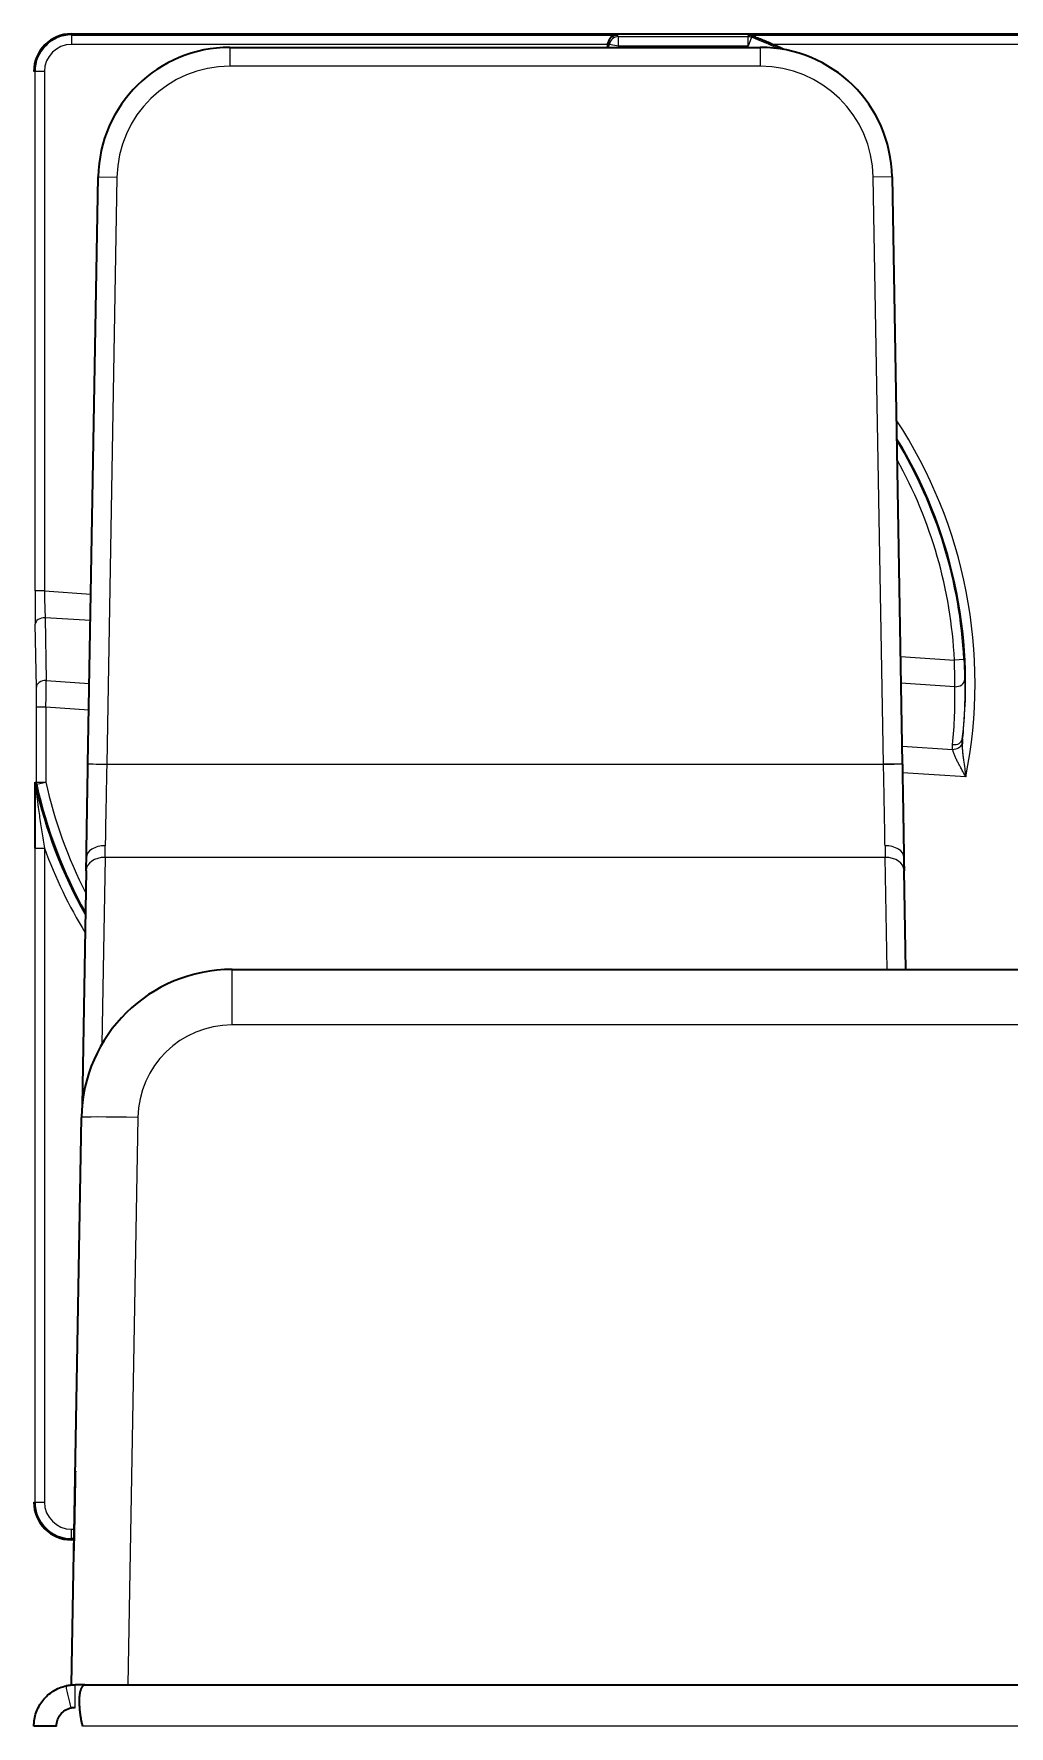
# Model space of a CAD drawing. Header units: inches. Extents: x -1096 to 3103, y -191 to 3207.
# Drawn here: x 1260.6 to 1312.4, y 3047.9 to 3137.8 of the extents above; entities that cross this region are included whole.
import ezdxf

# ---------------------------------------------------------------- set-up
doc = ezdxf.new("R2010")
doc.units = ezdxf.units.IN

msp = doc.modelspace()

# ---------------------------------------------------------------- linework, layer by layer
at = {"lineweight": 35}
for p, q in [((1262.606, 3137.841), (1399.778, 3137.841)), ((1262.606, 3137.841), (1399.778, 3137.841)), ((1271.02, 3137.123), (1299.192, 3137.123)), ((1291.09, 3137.279), (1291.063, 3137.123)), ((1263.478, 3099.058), (1264.022, 3130.246)), ((1306.19, 3130.246), (1306.734, 3099.058)), ((1263.386, 3093.401), (1263.168, 3080.907)), ((1306.918, 3088.14), (1306.826, 3093.401)), ((1271.131, 3088.141), (1785.081, 3088.141)), ((1262.606, 3050.141), (1263.132, 3080.28)), ((1262.741, 3057.841), (1262.606, 3057.841)), ((1262.741, 3057.841), (1262.606, 3057.841)), ((1262.658, 3050.141), (1262.606, 3050.141)), ((1263.306, 3050.141), (1262.806, 3050.141))]:
    msp.add_line(p, q, dxfattribs=at)
at = {"lineweight": 13}
for p, q in [((1262.606, 3137.841), (1262.606, 3137.779)), ((1262.606, 3137.779), (1262.606, 3137.279)), ((1262.606, 3137.779), (1291.589, 3137.779)), ((1291.589, 3137.779), (1291.663, 3137.692)), ((1291.663, 3137.692), (1298.544, 3137.692)), ((1291.663, 3137.192), (1291.663, 3137.692)), ((1298.544, 3137.192), (1298.544, 3137.692)), ((1298.729, 3137.657), (1298.544, 3137.192)), ((1298.561, 3137.779), (1399.778, 3137.779)), ((1291.09, 3137.279), (1262.606, 3137.279)), ((1271.02, 3137.123), (1271.02, 3136.123)), ((1291.17, 3137.279), (1291.104, 3137.358)), ((1291.143, 3137.123), (1291.17, 3137.279)), ((1291.663, 3137.192), (1291.17, 3137.279)), ((1291.663, 3137.192), (1291.65, 3137.123)), ((1298.544, 3137.192), (1291.663, 3137.192)), ((1299.192, 3137.123), (1299.192, 3136.123)), ((1399.778, 3137.279), (1299.842, 3137.279)), ((1260.667, 3135.841), (1260.606, 3135.841)), ((1261.167, 3135.841), (1260.667, 3135.841)), ((1260.667, 3108.245), (1260.667, 3135.841)), ((1261.167, 3135.841), (1261.167, 3108.245)), ((1299.192, 3136.123), (1271.02, 3136.123)), ((1264.022, 3130.246), (1265.022, 3130.229)), ((1265.022, 3130.229), (1264.477, 3099.04)), ((1306.19, 3130.246), (1305.19, 3130.229)), ((1305.735, 3099.04), (1305.19, 3130.229)), ((1261.167, 3108.245), (1260.667, 3108.245)), ((1261.167, 3108.245), (1263.635, 3108.083)), ((1260.738, 3103.133), (1260.68, 3106.473)), ((1263.61, 3106.668), (1261.203, 3106.826)), ((1261.203, 3106.826), (1261.261, 3103.486)), ((1306.635, 3104.764), (1309.505, 3104.576)), ((1310.004, 3104.601), (1309.505, 3104.576)), ((1261.261, 3103.486), (1263.552, 3103.336)), ((1309.52, 3103.158), (1306.66, 3103.345)), ((1260.746, 3098.095), (1260.746, 3102.07)), ((1261.246, 3102.07), (1260.746, 3102.07)), ((1261.246, 3102.07), (1261.246, 3098.095)), ((1263.528, 3101.92), (1261.246, 3102.07)), ((1306.718, 3100.006), (1309.407, 3099.83)), ((1263.477, 3099.058), (1264.477, 3099.04)), ((1264.477, 3099.04), (1305.735, 3099.04)), ((1306.735, 3099.058), (1305.735, 3099.04)), ((1260.746, 3098.095), (1261.246, 3098.095)), ((1260.757, 3097.988), (1261.246, 3098.095)), ((1310.107, 3098.366), (1306.742, 3098.587)), ((1260.667, 3094.58), (1261.167, 3094.58)), ((1260.667, 3059.841), (1260.667, 3094.58)), ((1261.167, 3094.58), (1261.167, 3059.841)), ((1264.386, 3094.09), (1264.212, 3084.157)), ((1305.826, 3094.09), (1264.386, 3094.09)), ((1305.93, 3088.14), (1305.826, 3094.09)), ((1271.131, 3085.193), (1271.131, 3088.141)), ((1785.081, 3085.193), (1271.131, 3085.193)), ((1266.132, 3080.28), (1265.606, 3050.141)), ((1260.606, 3059.841), (1260.667, 3059.841)), ((1260.667, 3059.841), (1261.167, 3059.841)), ((1262.606, 3058.402), (1262.752, 3058.402)), ((1262.606, 3057.902), (1262.606, 3058.402)), ((1262.606, 3057.902), (1262.606, 3057.841)), ((1262.743, 3057.902), (1262.606, 3057.902))]:
    msp.add_line(p, q, dxfattribs=at)
at = {"lineweight": 35}
for centre, radius, start, end in [((1262.606, 3135.841), 2, 90, 180), ((1262.606, 3135.841), 2, 90, 180), ((1285.106, 3103.341), 37, 65.49837, 66.52956), ((1285.106, 3103.341), 24.991, 192.38353, 209.45449), ((1271.131, 3080.141), 8, 90, 179), ((1262.606, 3059.841), 2, 180, 270), ((1262.606, 3059.841), 2, 180, 270)]:
    msp.add_arc(centre, radius, start, end, dxfattribs=at)
at = {"lineweight": 13}
for centre, radius, start, end in [((1262.606, 3135.841), 1.939, 90, 180), ((1285.106, 3103.341), 36.921, 65.949, 68.348), ((1262.606, 3135.841), 1.439, 90, 180), ((1285.106, 3103.341), 25.491, 348.74742, 33.285), ((1285.106, 3103.341), 24.991, 353.18309, 31.42242), ((1285.106, 3103.341), 24.93, 2.8984, 31.18167), ((1285.106, 3103.341), 24.43, 2.8984, 29.10023), ((1285.106, 3103.341), 24.93, 192.39914, 209.21352), ((1285.106, 3103.341), 24.43, 192.39914, 207.13527), ((1285.106, 3103.341), 25.491, 200.09966, 211.31497), ((1271.131, 3080.193), 5, 90, 179), ((1262.606, 3059.841), 1.939, 180, 270), ((1262.606, 3059.841), 1.439, 180, 270)]:
    msp.add_arc(centre, radius, start, end, dxfattribs=at)
at = {"lineweight": 35}
for centre, major_axis, ratio, start_param, end_param in [((1291.589, 3137.279), (-0.212, -0.455), 0.977474, 3.586716, 4.982723), ((1271.022, 3130.122), (4.907, -4.994), 0.999786, 2.365071, 3.918115), ((1291.081, 3137.279), (-0.088, -0.5), 0.01719, 1.573828, 1.731163), ((1299.19, 3130.122), (-4.907, -4.994), 0.999786, 2.365071, 3.918115), ((1263.287, 3099.04), (0, -8), 0.017455, 0.785398, 0.903686), ((1306.925, 3099.04), (0, -8), 0.017455, 5.379499, 5.497787)]:
    msp.add_ellipse(centre, major_axis=major_axis, ratio=ratio, start_param=start_param, end_param=end_param, dxfattribs=at)
at = {"lineweight": 13}
for centre, major_axis, ratio, start_param, end_param in [((1291.663, 3137.192), (0.383, 0.321), 0.999741, 0.872792, 2.2688), ((1298.544, 3137.192), (-0.491, 0.094), 0.999842, 4.523469, 4.901309), ((1271.022, 3130.122), (4.207, -4.281), 0.999701, 2.365071, 3.918115), ((1299.19, 3130.122), (-4.207, -4.281), 0.999701, 2.365071, 3.918115), ((1260.711, 3108.242), (0, -2.505), 0.017418, 4.711247, 5.496645), ((1261.211, 3108.242), (0.033, -2.006), 0.02172, 4.710609, 5.496007), ((1261.18, 3106.473), (0.5, 0.009), 0.705891, 1.512249, 3.116951), ((1261.238, 3103.133), (0.5, 0.009), 0.705891, 1.512249, 3.116951), ((1261.22, 3102.072), (-0.033, -2.002), 0.013088, 1.570153, 2.355551), ((1309.543, 3103.51), (0.5, 0.012), 0.705678, 4.648943, 6.258551), ((1260.72, 3102.072), (0, -1.503), 0.017418, 1.569654, 2.355053), ((1285.055, 3102.561), (-1.601, -24.424), 0.999848, 1.534708, 1.660596), ((1309.424, 3100.434), (0.497, -0.051), 0.706877, 4.737901, 6.258509), ((1309.43, 3100.182), (0.495, 0.073), 0.699095, 4.56339, 5.899345), ((1264.477, 3099.022), (-1, 0.017), 0.00222, 4.712428, 6.300639), ((1305.735, 3099.022), (1, 0.017), 0.00222, 6.265732, 7.853943), ((1261.184, 3098.088), (-0.054, 0.497), 0.999846, 1.462746, 1.678847), ((1261.246, 3098.095), (0.054, -0.497), 0.999846, 4.604203, 4.820575), ((1264.397, 3094.09), (-1, 0.014), 0.618682, 4.720894, 6.305401), ((1264.287, 3099.04), (0, -7), 0.019949, 0.785398, 0.903686), ((1305.815, 3094.09), (1, 0.014), 0.618682, 6.260969, 7.845477), ((1305.925, 3099.04), (0, -7), 0.019949, 5.379499, 5.497787), ((1264.386, 3093.383), (-1, 0.017), 0.707053, 4.72473, 6.28318), ((1305.826, 3093.383), (1, 0.017), 0.707053, 0.000005, 1.558455), ((1266.132, 3080.228), (3, -0.052), 0.01745, 1.571101, 3.141593)]:
    msp.add_ellipse(centre, major_axis=major_axis, ratio=ratio, start_param=start_param, end_param=end_param, dxfattribs=at)
for points, knots in [([(1298.544, 3137.692), (1298.547, 3137.704), (1298.549, 3137.715), (1298.554, 3137.745), (1298.558, 3137.762), (1298.561, 3137.779)], [0, 0, 0, 0, 0.401809, 0.401809, 1, 1, 1, 1]), ([(1298.745, 3137.741), (1298.744, 3137.739), (1298.744, 3137.737), (1298.743, 3137.73), (1298.741, 3137.724), (1298.737, 3137.698), (1298.733, 3137.677), (1298.729, 3137.657)], [0, 0, 0, 0, 0.063878, 0.063878, 0.27147, 0.27147, 1, 1, 1, 1]), ([(1309.52, 3103.158), (1309.52, 3103.251), (1309.52, 3103.353), (1309.519, 3103.515), (1309.519, 3103.572), (1309.518, 3103.659), (1309.518, 3103.688), (1309.517, 3103.748), (1309.517, 3103.778), (1309.516, 3103.93), (1309.514, 3104.055), (1309.512, 3104.215), (1309.511, 3104.247), (1309.51, 3104.312), (1309.509, 3104.345), (1309.508, 3104.444), (1309.506, 3104.51), (1309.505, 3104.576)], [0, 0, 0, 0, 0.25, 0.25, 0.375, 0.375, 0.4375, 0.4375, 0.5, 0.5, 0.75, 0.75, 0.8125, 0.8125, 0.875, 0.875, 1, 1, 1, 1]), ([(1310.004, 3104.601), (1310.007, 3104.551), (1310.009, 3104.5), (1310.013, 3104.425), (1310.014, 3104.4), (1310.016, 3104.35), (1310.017, 3104.326), (1310.022, 3104.203), (1310.026, 3104.107), (1310.03, 3103.991), (1310.03, 3103.968), (1310.032, 3103.922), (1310.033, 3103.9), (1310.035, 3103.833), (1310.036, 3103.79), (1310.039, 3103.664), (1310.041, 3103.586), (1310.043, 3103.514)], [0, 0, 0, 0, 0.125, 0.125, 0.1875, 0.1875, 0.25, 0.25, 0.5, 0.5, 0.5625, 0.5625, 0.625, 0.625, 0.75, 0.75, 1, 1, 1, 1]), ([(1310.043, 3103.514), (1310.049, 3103.252), (1310.052, 3102.989), (1310.048, 3102.465), (1310.042, 3102.203), (1310.011, 3101.418), (1309.974, 3100.896), (1309.921, 3100.374)], [0, 0, 0, 0, 0.25, 0.25, 0.5, 0.5, 1, 1, 1, 1]), ([(1309.407, 3099.83), (1309.4, 3099.872), (1309.397, 3099.913), (1309.395, 3099.997), (1309.397, 3100.039), (1309.401, 3100.081)], [0, 0, 0, 0, 0.5, 0.5, 1, 1, 1, 1]), ([(1310.107, 3098.366), (1310.098, 3098.383), (1310.09, 3098.399), (1310.072, 3098.431), (1310.063, 3098.448), (1310.036, 3098.496), (1310.018, 3098.529), (1309.965, 3098.626), (1309.93, 3098.69), (1309.86, 3098.817), (1309.826, 3098.88), (1309.758, 3099.005), (1309.725, 3099.068), (1309.677, 3099.161), (1309.661, 3099.192), (1309.638, 3099.238), (1309.63, 3099.253), (1309.615, 3099.284), (1309.608, 3099.299), (1309.571, 3099.375), (1309.544, 3099.435), (1309.494, 3099.552), (1309.471, 3099.609), (1309.447, 3099.68), (1309.443, 3099.693), (1309.434, 3099.721), (1309.43, 3099.735), (1309.418, 3099.776), (1309.412, 3099.803), (1309.407, 3099.83)], [0, 0, 0, 0, 0.03125, 0.03125, 0.0625, 0.0625, 0.125, 0.125, 0.25, 0.25, 0.375, 0.375, 0.5, 0.5, 0.5625, 0.5625, 0.59375, 0.59375, 0.625, 0.625, 0.75, 0.75, 0.875, 0.875, 0.90625, 0.90625, 0.9375, 0.9375, 1, 1, 1, 1]), ([(1309.907, 3100.12), (1309.908, 3100.086), (1309.909, 3100.052), (1309.911, 3099.982), (1309.913, 3099.947), (1309.92, 3099.842), (1309.926, 3099.77), (1309.94, 3099.627), (1309.948, 3099.555), (1309.961, 3099.445), (1309.966, 3099.408), (1309.975, 3099.335), (1309.98, 3099.298), (1310.004, 3099.114), (1310.025, 3098.966), (1310.056, 3098.742), (1310.066, 3098.667), (1310.082, 3098.554), (1310.087, 3098.517), (1310.097, 3098.442), (1310.102, 3098.404), (1310.107, 3098.366)], [0, 0, 0, 0, 0.0625, 0.0625, 0.125, 0.125, 0.25, 0.25, 0.375, 0.375, 0.4375, 0.4375, 0.5, 0.5, 0.75, 0.75, 0.875, 0.875, 0.9375, 0.9375, 1, 1, 1, 1]), ([(1264.477, 3099.025), (1264.473, 3098.83), (1264.465, 3098.443), (1264.458, 3098.06), (1264.452, 3097.774), (1264.451, 3097.679), (1264.447, 3097.49), (1264.445, 3097.395), (1264.44, 3097.113), (1264.436, 3096.927), (1264.431, 3096.652), (1264.429, 3096.561), (1264.426, 3096.38), (1264.424, 3096.29), (1264.419, 3096.024), (1264.416, 3095.85), (1264.412, 3095.595), (1264.41, 3095.511), (1264.407, 3095.345), (1264.406, 3095.263), (1264.402, 3095.019), (1264.399, 3094.862), (1264.397, 3094.709)], [0, 0, 0, 0, 0.125, 0.25, 0.25, 0.3125, 0.3125, 0.375, 0.375, 0.5, 0.5, 0.5625, 0.5625, 0.625, 0.625, 0.75, 0.75, 0.8125, 0.8125, 0.875, 0.875, 1, 1, 1, 1]), ([(1305.815, 3094.709), (1305.813, 3094.862), (1305.81, 3095.019), (1305.806, 3095.263), (1305.805, 3095.345), (1305.802, 3095.511), (1305.8, 3095.595), (1305.796, 3095.85), (1305.793, 3096.024), (1305.788, 3096.29), (1305.786, 3096.38), (1305.783, 3096.561), (1305.781, 3096.652), (1305.776, 3096.927), (1305.772, 3097.113), (1305.765, 3097.489), (1305.762, 3097.679), (1305.754, 3098.06), (1305.747, 3098.443), (1305.739, 3098.83), (1305.735, 3099.025)], [0, 0, 0, 0, 0.125, 0.125, 0.1875, 0.1875, 0.25, 0.25, 0.375, 0.375, 0.4375, 0.4375, 0.5, 0.5, 0.625, 0.625, 0.75, 0.75, 0.875, 1, 1, 1, 1]), ([(1260.757, 3097.988), (1260.755, 3097.987), (1260.752, 3097.987), (1260.731, 3097.985), (1260.714, 3097.983), (1260.696, 3097.981)], [0, 0, 0, 0, 0.144585, 0.144585, 1, 1, 1, 1]), ([(1260.696, 3097.981), (1260.696, 3097.981), (1260.696, 3097.98), (1260.696, 3097.978), (1260.696, 3097.977), (1260.696, 3097.972), (1260.697, 3097.97), (1260.697, 3097.965), (1260.697, 3097.962), (1260.698, 3097.952), (1260.699, 3097.946), (1260.7, 3097.931), (1260.701, 3097.924), (1260.703, 3097.9), (1260.705, 3097.884), (1260.708, 3097.851), (1260.71, 3097.835), (1260.715, 3097.784), (1260.719, 3097.749), (1260.727, 3097.68), (1260.731, 3097.645), (1260.742, 3097.539), (1260.751, 3097.468), (1260.767, 3097.325), (1260.776, 3097.253), (1260.793, 3097.109), (1260.802, 3097.038), (1260.82, 3096.893), (1260.83, 3096.821), (1260.858, 3096.605), (1260.877, 3096.46), (1260.918, 3096.171), (1260.938, 3096.027), (1260.981, 3095.737), (1261.003, 3095.593), (1261.048, 3095.304), (1261.071, 3095.159), (1261.118, 3094.87), (1261.142, 3094.725), (1261.167, 3094.58)], [0, 0, 0, 0, 0.003819, 0.003819, 0.007726, 0.007726, 0.011632, 0.011632, 0.015539, 0.015539, 0.023352, 0.023352, 0.031165, 0.031165, 0.046791, 0.046791, 0.062418, 0.062418, 0.093671, 0.093671, 0.124923, 0.124923, 0.187429, 0.187429, 0.249934, 0.249934, 0.31244, 0.31244, 0.374945, 0.374945, 0.499956, 0.499956, 0.624967, 0.624967, 0.749978, 0.749978, 0.874989, 0.874989, 1, 1, 1, 1])]:
    msp.add_open_spline(points, degree=3, knots=knots, dxfattribs=at)
at = {"lineweight": 35}
for points, knots in [([(1298.745, 3137.741), (1298.715, 3137.753), (1298.684, 3137.763), (1298.638, 3137.772), (1298.623, 3137.775), (1298.6, 3137.777), (1298.592, 3137.778), (1298.577, 3137.779), (1298.569, 3137.779), (1298.561, 3137.779)], [0, 0, 0, 0, 0.5, 0.5, 0.75, 0.75, 0.875, 0.875, 1, 1, 1, 1]), ([(1299.842, 3137.279), (1299.746, 3137.321), (1299.651, 3137.362), (1299.508, 3137.423), (1299.461, 3137.443), (1299.367, 3137.483), (1299.319, 3137.503), (1299.226, 3137.542), (1299.179, 3137.561), (1299.086, 3137.6), (1299.04, 3137.619), (1298.95, 3137.656), (1298.906, 3137.674), (1298.843, 3137.701), (1298.822, 3137.709), (1298.782, 3137.726), (1298.763, 3137.733), (1298.745, 3137.741)], [0, 0, 0, 0, 0.25, 0.25, 0.375, 0.375, 0.5, 0.5, 0.625, 0.625, 0.75, 0.75, 0.875, 0.875, 0.9375, 0.9375, 1, 1, 1, 1]), ([(1263.397, 3094.09), (1263.397, 3094.134), (1263.398, 3094.179), (1263.399, 3094.268), (1263.401, 3094.402), (1263.403, 3094.54), (1263.406, 3094.726), (1263.407, 3094.821), (1263.41, 3095.012), (1263.412, 3095.108), (1263.416, 3095.4), (1263.419, 3095.6), (1263.424, 3095.905), (1263.426, 3096.008), (1263.429, 3096.215), (1263.431, 3096.32), (1263.436, 3096.635), (1263.44, 3096.848), (1263.445, 3097.172), (1263.447, 3097.28), (1263.451, 3097.498), (1263.453, 3097.606), (1263.458, 3097.934), (1263.462, 3098.154), (1263.468, 3098.485), (1263.471, 3098.651), (1263.473, 3098.817), (1263.475, 3098.928), (1263.476, 3098.984), (1263.477, 3099.04)], [0, 0, 0, 0, 0.03125, 0.03125, 0.0625, 0.125, 0.125, 0.1875, 0.1875, 0.25, 0.25, 0.375, 0.375, 0.4375, 0.4375, 0.5, 0.5, 0.625, 0.625, 0.6875, 0.6875, 0.75, 0.75, 0.875, 0.875, 0.9375, 0.96875, 0.96875, 1, 1, 1, 1]), ([(1306.735, 3099.04), (1306.735, 3099.033), (1306.735, 3099.026), (1306.735, 3099.012), (1306.736, 3098.991), (1306.736, 3098.942), (1306.738, 3098.845), (1306.742, 3098.651), (1306.744, 3098.485), (1306.75, 3098.154), (1306.754, 3097.934), (1306.759, 3097.607), (1306.761, 3097.498), (1306.765, 3097.28), (1306.767, 3097.172), (1306.772, 3096.848), (1306.776, 3096.635), (1306.781, 3096.32), (1306.783, 3096.215), (1306.786, 3096.008), (1306.788, 3095.905), (1306.793, 3095.6), (1306.796, 3095.4), (1306.8, 3095.108), (1306.802, 3095.012), (1306.805, 3094.821), (1306.806, 3094.726), (1306.809, 3094.54), (1306.811, 3094.402), (1306.813, 3094.245), (1306.814, 3094.167), (1306.815, 3094.129), (1306.815, 3094.112), (1306.815, 3094.101), (1306.815, 3094.096), (1306.815, 3094.09)], [0, 0, 0, 0, 0.003906, 0.003906, 0.007812, 0.015625, 0.03125, 0.0625, 0.125, 0.125, 0.25, 0.25, 0.3125, 0.3125, 0.375, 0.375, 0.5, 0.5, 0.5625, 0.5625, 0.625, 0.625, 0.75, 0.75, 0.8125, 0.8125, 0.875, 0.875, 0.9375, 0.96875, 0.984375, 0.992187, 0.996094, 0.996094, 1, 1, 1, 1]), ([(1260.667, 3094.58), (1260.667, 3094.738), (1260.667, 3094.896), (1260.668, 3095.21), (1260.668, 3095.366), (1260.668, 3095.679), (1260.669, 3095.834), (1260.67, 3096.145), (1260.67, 3096.3), (1260.671, 3096.532), (1260.671, 3096.609), (1260.672, 3096.763), (1260.672, 3096.839), (1260.673, 3096.992), (1260.673, 3097.068), (1260.674, 3097.219), (1260.674, 3097.294), (1260.675, 3097.442), (1260.676, 3097.515), (1260.677, 3097.623), (1260.677, 3097.659), (1260.678, 3097.73), (1260.678, 3097.764), (1260.679, 3097.832), (1260.679, 3097.865), (1260.68, 3097.912), (1260.68, 3097.928), (1260.68, 3097.958), (1260.681, 3097.973), (1260.681, 3098), (1260.681, 3098.013), (1260.682, 3098.031), (1260.682, 3098.037), (1260.682, 3098.048), (1260.682, 3098.058), (1260.683, 3098.067), (1260.683, 3098.074), (1260.683, 3098.077), (1260.684, 3098.085), (1260.684, 3098.088), (1260.684, 3098.088)], [0, 0, 0, 0, 0.125, 0.125, 0.25, 0.25, 0.375, 0.375, 0.5, 0.5, 0.5625, 0.5625, 0.625, 0.625, 0.6875, 0.6875, 0.75, 0.75, 0.8125, 0.8125, 0.84375, 0.84375, 0.875, 0.875, 0.90625, 0.90625, 0.921875, 0.921875, 0.9375, 0.9375, 0.953125, 0.953125, 0.960938, 0.960938, 0.96875, 0.976562, 0.976562, 0.984375, 0.984375, 1, 1, 1, 1]), ([(1262.748, 3057.258), (1262.751, 3057.455), (1262.755, 3057.651), (1262.759, 3057.895), (1262.76, 3057.944), (1262.762, 3058.041), (1262.763, 3058.09), (1262.765, 3058.236), (1262.767, 3058.332), (1262.772, 3058.62), (1262.776, 3058.809), (1262.781, 3059.089), (1262.782, 3059.182), (1262.785, 3059.32), (1262.786, 3059.366), (1262.787, 3059.458), (1262.788, 3059.503), (1262.792, 3059.73), (1262.799, 3060.084), (1262.806, 3060.418), (1262.81, 3060.662), (1262.812, 3060.742), (1262.815, 3060.9), (1262.817, 3060.977), (1262.821, 3061.204), (1262.824, 3061.349), (1262.827, 3061.488)], [0, 0, 0, 0, 0.125, 0.125, 0.15625, 0.15625, 0.1875, 0.1875, 0.25, 0.25, 0.375, 0.375, 0.4375, 0.4375, 0.46875, 0.46875, 0.5, 0.5, 0.625, 0.75, 0.75, 0.8125, 0.8125, 0.875, 0.875, 1, 1, 1, 1]), ([(1260.606, 3047.941), (1260.606, 3048.064), (1260.616, 3048.187), (1260.658, 3048.43), (1260.689, 3048.55), (1260.77, 3048.783), (1260.821, 3048.896), (1260.94, 3049.112), (1261.009, 3049.215), (1261.162, 3049.408), (1261.247, 3049.498), (1261.431, 3049.663), (1261.53, 3049.737), (1261.739, 3049.868), (1261.849, 3049.925), (1262.077, 3050.02), (1262.195, 3050.058), (1262.315, 3050.085)], [0, 0, 0, 0, 0.125, 0.125, 0.25, 0.25, 0.375, 0.375, 0.5, 0.5, 0.625, 0.625, 0.75, 0.75, 0.875, 0.875, 1, 1, 1, 1]), ([(1262.315, 3050.085), (1262.32, 3050.086), (1262.329, 3050.088), (1262.344, 3050.092), (1262.359, 3050.095), (1262.374, 3050.098), (1262.39, 3050.101), (1262.406, 3050.104), (1262.421, 3050.107), (1262.437, 3050.109), (1262.454, 3050.112), (1262.47, 3050.115), (1262.486, 3050.117), (1262.503, 3050.12), (1262.52, 3050.122), (1262.537, 3050.124), (1262.559, 3050.127), (1262.586, 3050.13), (1262.617, 3050.132), (1262.648, 3050.135), (1262.679, 3050.137), (1262.711, 3050.139), (1262.742, 3050.14), (1262.774, 3050.14), (1262.795, 3050.141), (1262.806, 3050.141)], [0, 0, 0, 0, 0.03182, 0.06383, 0.096038, 0.128451, 0.161076, 0.193921, 0.226992, 0.260296, 0.293839, 0.327628, 0.361668, 0.395967, 0.430531, 0.465364, 0.500473, 0.562499, 0.624583, 0.686756, 0.749047, 0.811488, 0.874107, 0.936935, 1, 1, 1, 1]), ([(1263.199, 3050.063), (1263.19, 3050.053), (1263.172, 3050.034), (1263.147, 3049.999), (1263.124, 3049.959), (1263.104, 3049.913), (1263.085, 3049.862), (1263.068, 3049.806), (1263.054, 3049.745), (1263.041, 3049.679), (1263.031, 3049.608), (1263.023, 3049.532), (1263.017, 3049.451), (1263.013, 3049.367), (1263.01, 3049.212), (1263.018, 3048.972), (1263.045, 3048.691), (1263.078, 3048.459), (1263.108, 3048.285), (1263.143, 3048.112), (1263.172, 3047.997), (1263.186, 3047.941)], [0, 0, 0, 0, 0.037027, 0.074381, 0.112038, 0.149974, 0.188163, 0.22658, 0.265198, 0.303991, 0.342931, 0.38199, 0.421141, 0.460355, 0.499604, 0.626912, 0.753331, 0.81597, 0.878035, 0.939414, 1, 1, 1, 1]), ([(1263.306, 3050.141), (1263.306, 3050.14), (1263.305, 3050.14), (1263.301, 3050.137), (1263.294, 3050.132), (1263.283, 3050.125), (1263.27, 3050.117), (1263.263, 3050.113), (1263.259, 3050.11)], [0, 0, 0, 0, 0.170122, 0.339654, 0.507991, 0.756932, 0.87932, 1, 1, 1, 1]), ([(1261.806, 3047.941), (1261.806, 3048.053), (1261.825, 3048.165), (1261.899, 3048.377), (1261.954, 3048.476), (1262.094, 3048.651), (1262.179, 3048.727), (1262.368, 3048.847), (1262.473, 3048.89), (1262.583, 3048.915)], [0, 0, 0, 0, 0.25, 0.25, 0.5, 0.5, 0.75, 0.75, 1, 1, 1, 1])]:
    msp.add_open_spline(points, degree=3, knots=knots, dxfattribs=at)
for points, degree in [([(1309.921, 3100.374), (1309.911, 3100.29), (1309.907, 3100.205), (1309.907, 3100.12)], 3), ([(1263.259, 3050.11), (1263.239, 3050.098), (1263.219, 3050.082), (1263.199, 3050.063)], 3), ([(1263.306, 3050.141), (1792.906, 3050.141)], 1), ([(1262.583, 3048.915), (1262.647, 3048.93), (1262.726, 3048.941), (1262.806, 3048.941)], 3), ([(1261.806, 3047.941), (1260.606, 3047.941)], 1)]:
    msp.add_open_spline(points, degree=degree, dxfattribs=at)
at = {"lineweight": 13}
for points, weights in [([(1264.477, 3099.04), (1264.477, 3099.032), (1264.477, 3099.025)], [0.500000151907, 0.499999848093, 0.500000151907]), ([(1305.735, 3099.025), (1305.735, 3099.032), (1305.735, 3099.04)], [0.500000151516, 0.499999848484, 0.500000151516])]:
    msp.add_rational_spline(points, weights, degree=2, dxfattribs=at)
for points, degree in [([(1260.684, 3098.088), (1260.705, 3098.09), (1260.725, 3098.093), (1260.746, 3098.095)], 3), ([(1262.583, 3048.914), (1262.315, 3050.086)], 1), ([(1262.806, 3048.94), (1262.806, 3050.142)], 1), ([(1793.026, 3047.941), (1263.186, 3047.941)], 1)]:
    msp.add_open_spline(points, degree=degree, dxfattribs=at)

doc.saveas('drawing.dxf')
